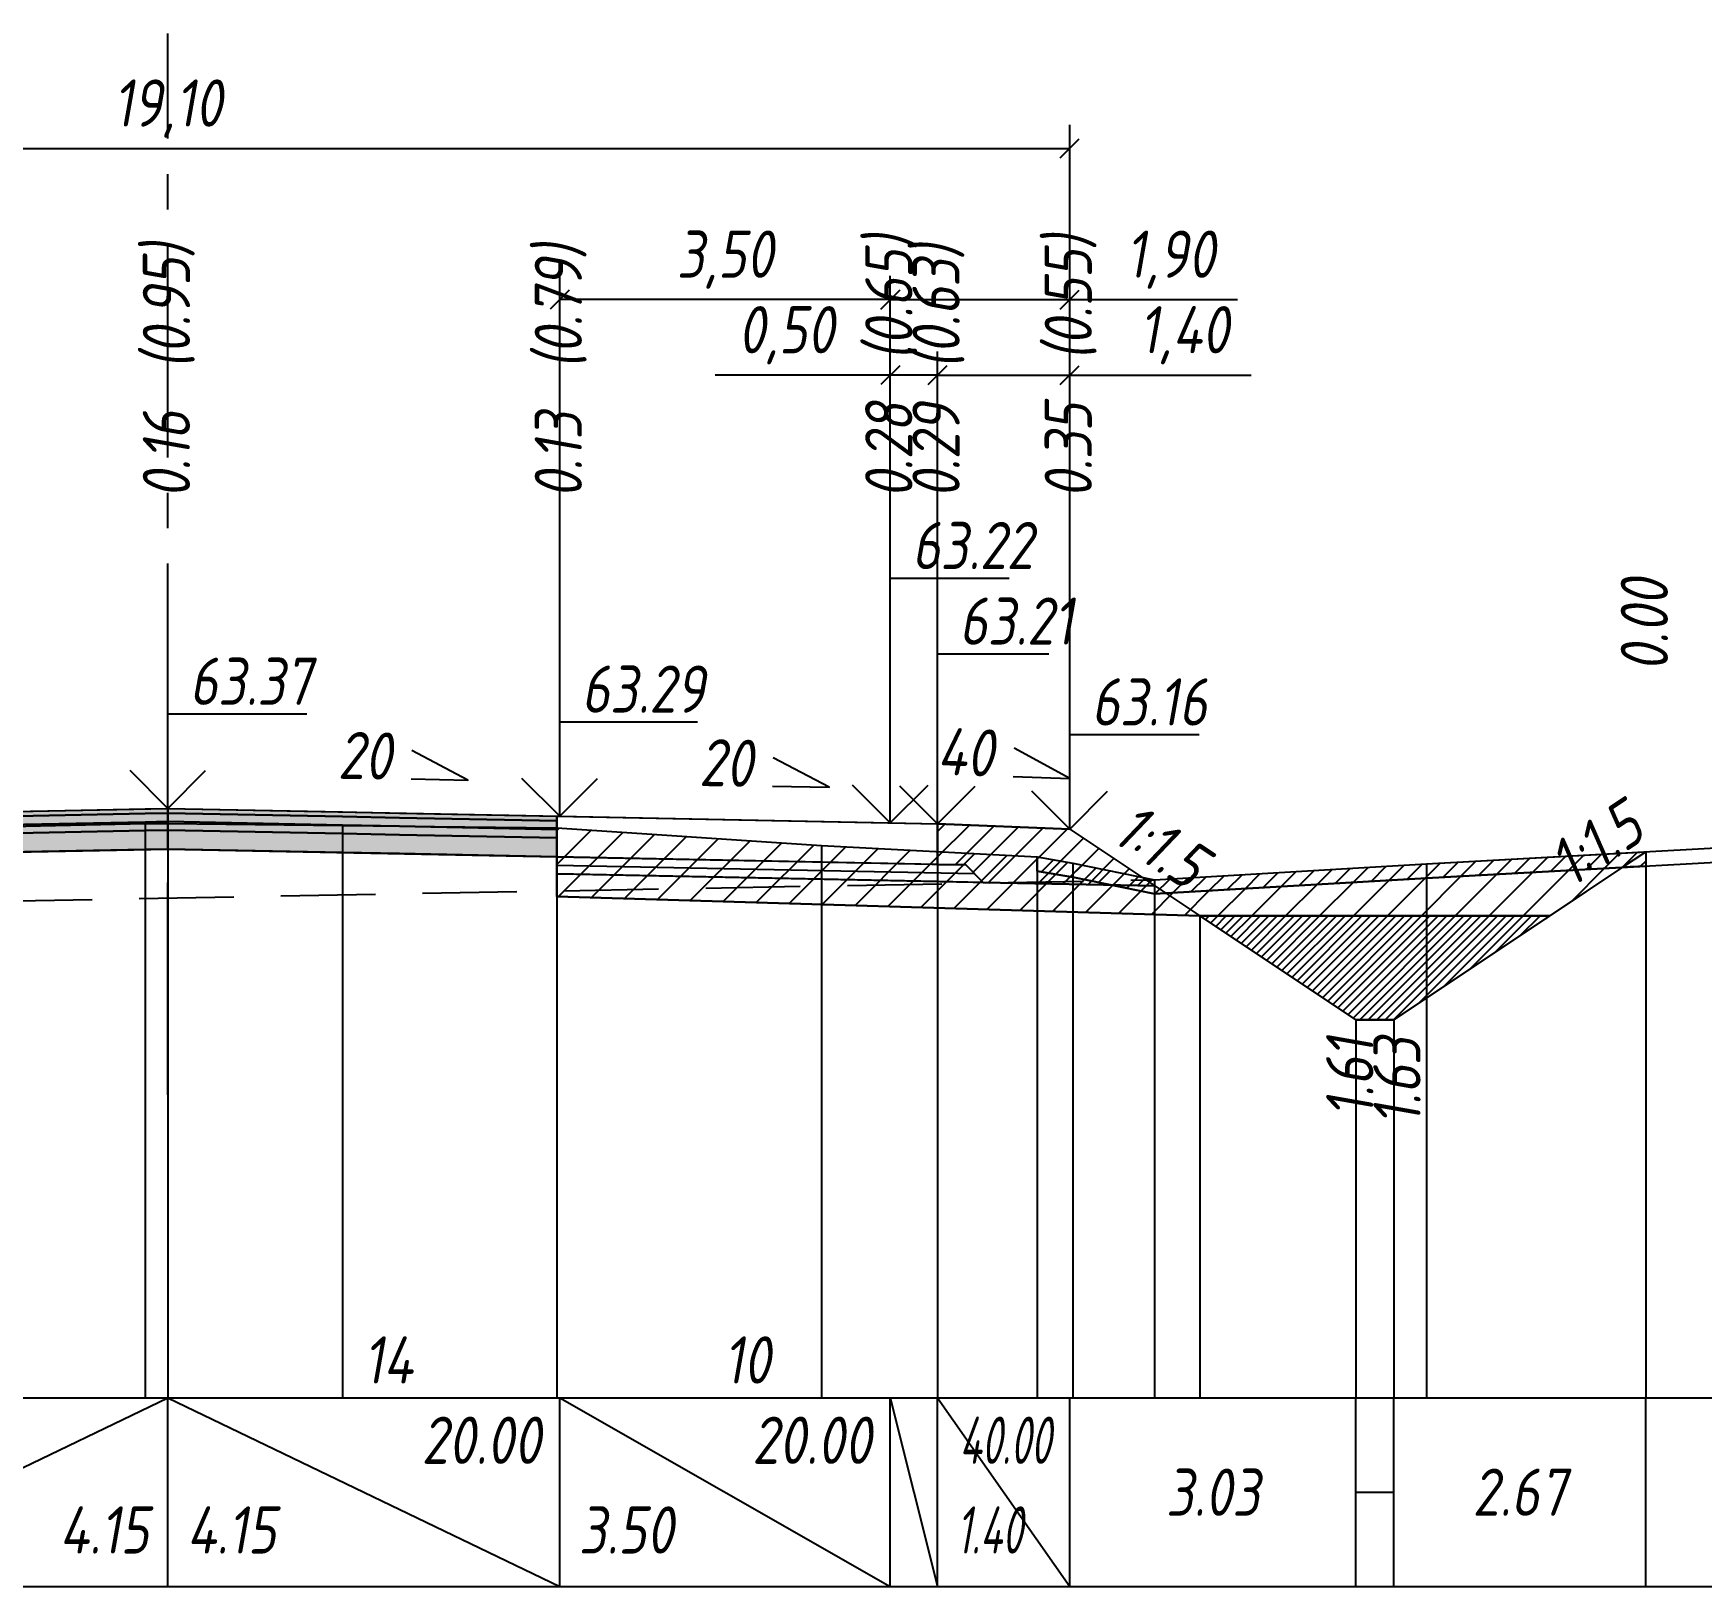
# Model space of a CAD drawing. Extents: x -717 to 1451, y -133302 to 233.
# Drawn here: x 152.6 to 241, y -46020 to -45937.8 of the extents above; entities that cross this region are included whole.
import ezdxf
from ezdxf.enums import TextEntityAlignment as Align

# ---------------------------------------------------------------- set-up
doc = ezdxf.new("R2010")
doc.units = 0
doc.linetypes.add('осевая2', pattern=[1.125, 0.75, -0.125, 0.125, -0.125])
doc.linetypes.add('штриховая', pattern=[0.75, 0.5, -0.25])
for name, color, linetype in [('Интерполированный поперечник', 2, 'Continuous'), ('Код_514', 1, 'Continuous'), ('Контур_0', 7, 'Continuous'), ('Контур_2521', 7, 'Continuous'), ('Контур_2564', 7, 'Continuous'), ('Контур_2660', 7, 'Continuous'), ('Контур_2665', 7, 'Continuous'), ('Контур_400', 7, 'Continuous'), ('Контур_508', 7, 'Continuous'), ('Контур_512', 7, 'Continuous'), ('Контур_513', 7, 'Continuous'), ('Контур_818', 7, 'Continuous'), ('Красный поперечник', 1, 'Continuous'), ('Объём_2501', 7, 'Continuous'), ('Объём_2564', 7, 'Continuous'), ('Объём_2650', 7, 'Continuous'), ('Объём_2660', 7, 'Continuous'), ('Объём_2661', 7, 'Continuous'), ('Объём_2662', 7, 'Continuous'), ('Объём_2663', 7, 'Continuous'), ('Объём_2664', 7, 'Continuous'), ('Объём_2665', 7, 'Continuous'), ('Объём_2666', 7, 'Continuous'), ('Объём_2667', 7, 'Continuous'), ('Объём_2668', 7, 'Continuous'), ('Объём_2669', 7, 'Continuous'), ('Объём_2675', 7, 'Continuous'), ('Объём_2753', 7, 'Continuous'), ('Ось', 1, 'осевая2'), ('Откосы', 7, 'Continuous'), ('Отметки покрытия', 7, 'Continuous'), ('Рабочие отметки', 7, 'Continuous'), ('Рабочие отметки доп.', 7, 'Continuous'), ('Слои выравнивания', 7, 'Continuous'), ('Таблица', 7, 'Continuous'), ('Уклоны проезжей части', 7, 'Continuous'), ('Черный поперечник', 3, 'Continuous')]:
    doc.layers.add(name, color=color, linetype=linetype)
for name, color, linetype, true_color in [('Контур_2540', 2, 'Continuous', 0xffff00), ('Контур_2560', 2, 'Continuous', 0xffff00), ('Контур_2561', 7, 'Continuous', 0xff8040), ('Контур_2562', 3, 'Continuous', 0x00ff00), ('Контур_2563', 7, 'Continuous', 0xff8000), ('Контур_2570', 7, 'Continuous', 0x80ff00), ('Контур_2725', 7, 'Continuous', 0x323232), ('Контур_2736', 4, 'Continuous', 0x00ffff), ('Контур_2737', 4, 'Continuous', 0x00ffff), ('Контур_2738', 4, 'Continuous', 0x00ffff), ('Контур_2739', 4, 'Continuous', 0x00ffff), ('Контур_2741', 4, 'Continuous', 0x00ffff), ('Контур_2742', 4, 'Continuous', 0x00ffff), ('Контур_2743', 4, 'Continuous', 0x00ffff), ('Контур_2744', 7, 'Continuous', 0xa4ffff), ('Контур_2745', 7, 'Continuous', 0xa4ffff), ('Контур_2747', 4, 'Continuous', 0x00ffff), ('Контур_2748', 4, 'Continuous', 0x00ffff), ('Контур_2749', 4, 'Continuous', 0x00ffff), ('Контур_2750', 4, 'Continuous', 0x00ffff), ('Контур_2751', 4, 'Continuous', 0x00ffff), ('Контур_2752', 4, 'Continuous', 0x00ffff), ('Контур_2760', 7, 'Continuous', 0x323232), ('Контур_2761', 7, 'Continuous', 0x323232), ('Контур_2762', 7, 'Continuous', 0x323232), ('Контур_2763', 7, 'Continuous', 0x323232), ('Контур_402', 7, 'Continuous', 0xff6464), ('Контур_703', 4, 'Continuous', 0x00ffff), ('Контур_705', 4, 'Continuous', 0x00ffff), ('Контур_707', 4, 'Continuous', 0x00ffff), ('Контур_720', 131, 'Continuous', 0xaaffff), ('Объём_2500', 7, 'Continuous', 0xc0c0c0), ('Объём_2520', 7, 'Continuous', 0x80ffff), ('Объём_2540', 2, 'Continuous', 0xffff00), ('Объём_2560', 2, 'Continuous', 0xffff00), ('Объём_2561', 7, 'Continuous', 0xff8040), ('Объём_2562', 3, 'Continuous', 0x00ff00), ('Объём_2563', 7, 'Continuous', 0xff8000), ('Объём_2570', 7, 'Continuous', 0x80ff00), ('Объём_2600', 7, 'Continuous', 0x808000), ('Объём_2620', 2, 'Continuous', 0xffff00), ('Объём_2746', 2, 'Continuous', 0xffff00)]:
    doc.layers.add(name, color=color, linetype=linetype, true_color=true_color)
doc.styles.get("Standard").update_dxf_attribs({"font": 'txt', "height": 2.5})
doc.styles.add('М', font='romand.shx', dxfattribs={"width": 0.8, "oblique": 10, "height": 2.5})
doc.dimstyles.new('ISO-25', dxfattribs={"dimtxt": 2.5, "dimasz": 2.5, "dimexe": 1.25, "dimexo": 0.625, "dimtad": 1, "dimtxsty": 'Standard', "dimcen": 2.5, "dimadec": 0, "dimazin": 0, "dimtfac": 1, "dimtmove": 0, "dimatfit": 3, "dimfxl": 1, "dimarcsym": 0})

# ---------------------------------------------------------------- blocks, each defined once
blk = doc.blocks.new('_Oblique')
at = {"color": 0, "linetype": 'ByBlock', "lineweight": -2}
blk.add_line((-0.5, -0.5), (0.5, 0.5), dxfattribs=at)
blk = doc.blocks.new('*D1082')
at = {"color": 0, "lineweight": -2, "transparency": 16777216}
for p, q in [((200.494, -45979.055), (200.494, -45954.615)), ((207.494, -45979.335), (207.494, -45954.615)), ((200.494, -45955.865), (207.494, -45955.865)), ((207.494, -45955.865), (217.092, -45955.865))]:
    blk.add_line(p, q, dxfattribs=at)
at = {"layer": 'Defpoints', "color": 0, "transparency": 16777216}
for p in [(207.494, -45955.865), (200.494, -45979.68), (207.494, -45979.96)]:
    blk.add_point(p, dxfattribs=at)
at = {"color": 0, "lineweight": -2, "transparency": 16777216, "rotation": 180}
blk.add_blockref('_Oblique', (200.494, -45955.865), dxfattribs=at)
at = {"color": 0, "lineweight": -2, "transparency": 16777216}
blk.add_blockref('_Oblique', (207.494, -45955.865), dxfattribs=at)
at = {"color": 0, "transparency": 16777216, "insert": (213.551, -45953.752), "char_height": 2.5, "width": 8.75, "attachment_point": 5, "style": 'М'}
blk.add_mtext('1,40', dxfattribs=at)
blk = doc.blocks.new('*D1084')
at = {"color": 0, "lineweight": -2, "transparency": 16777216}
for p, q in [((197.994, -45979.005), (197.994, -45954.615)), ((200.494, -45979.055), (200.494, -45954.615)), ((197.994, -45955.865), (188.725, -45955.865)), ((200.494, -45955.865), (197.994, -45955.865))]:
    blk.add_line(p, q, dxfattribs=at)
at = {"layer": 'Defpoints', "color": 0, "transparency": 16777216}
for p in [(200.494, -45955.865), (197.994, -45979.63), (200.494, -45979.68)]:
    blk.add_point(p, dxfattribs=at)
at = {"color": 0, "lineweight": -2, "transparency": 16777216, "rotation": 180}
blk.add_blockref('_Oblique', (197.994, -45955.865), dxfattribs=at)
at = {"color": 0, "lineweight": -2, "transparency": 16777216}
blk.add_blockref('_Oblique', (200.494, -45955.865), dxfattribs=at)
at = {"color": 0, "transparency": 16777216, "insert": (192.487, -45953.752), "char_height": 2.5, "width": 9.16667, "attachment_point": 5, "style": 'М'}
blk.add_mtext('0,50', dxfattribs=at)
blk = doc.blocks.new('*D1086')
at = {"color": 0, "lineweight": -2, "transparency": 16777216}
for p, q in [((180.494, -45978.655), (180.494, -45950.615)), ((197.994, -45979.005), (197.994, -45950.615)), ((197.994, -45951.865), (180.494, -45951.865))]:
    blk.add_line(p, q, dxfattribs=at)
at = {"layer": 'Defpoints', "color": 0, "transparency": 16777216}
for p in [(180.494, -45951.865), (180.494, -45979.28), (197.994, -45979.63)]:
    blk.add_point(p, dxfattribs=at)
at = {"color": 0, "lineweight": -2, "transparency": 16777216, "rotation": 180}
blk.add_blockref('_Oblique', (180.494, -45951.865), dxfattribs=at)
at = {"color": 0, "lineweight": -2, "transparency": 16777216}
blk.add_blockref('_Oblique', (197.994, -45951.865), dxfattribs=at)
at = {"color": 0, "transparency": 16777216, "insert": (189.244, -45949.752), "char_height": 2.5, "width": 9.58333, "attachment_point": 5, "style": 'М'}
blk.add_mtext('3,50', dxfattribs=at)
blk = doc.blocks.new('*D1087')
at = {"color": 0, "lineweight": -2, "transparency": 16777216}
for p, q in [((197.994, -45979.005), (197.994, -45950.615)), ((207.494, -45979.335), (207.494, -45950.615)), ((197.994, -45951.865), (207.494, -45951.865)), ((207.494, -45951.865), (216.373, -45951.865))]:
    blk.add_line(p, q, dxfattribs=at)
at = {"layer": 'Defpoints', "color": 0, "transparency": 16777216}
for p in [(197.994, -45951.865), (197.994, -45979.63), (207.494, -45979.96)]:
    blk.add_point(p, dxfattribs=at)
at = {"color": 0, "lineweight": -2, "transparency": 16777216, "rotation": 180}
blk.add_blockref('_Oblique', (197.994, -45951.865), dxfattribs=at)
at = {"color": 0, "lineweight": -2, "transparency": 16777216}
blk.add_blockref('_Oblique', (207.494, -45951.865), dxfattribs=at)
at = {"color": 0, "transparency": 16777216, "insert": (212.833, -45949.752), "char_height": 2.5, "width": 8.75, "attachment_point": 5, "style": 'М'}
blk.add_mtext('1,90', dxfattribs=at)
blk = doc.blocks.new('*D1089')
at = {"color": 0, "lineweight": -2, "transparency": 16777216}
for p, q in [((111.994, -45979.335), (111.994, -45942.615)), ((207.494, -45979.335), (207.494, -45942.615)), ((111.994, -45943.865), (207.494, -45943.865))]:
    blk.add_line(p, q, dxfattribs=at)
at = {"layer": 'Defpoints', "color": 0, "transparency": 16777216}
for p in [(207.494, -45943.865), (111.994, -45979.96), (207.494, -45979.96)]:
    blk.add_point(p, dxfattribs=at)
at = {"color": 0, "lineweight": -2, "transparency": 16777216, "rotation": 180}
blk.add_blockref('_Oblique', (111.994, -45943.865), dxfattribs=at)
at = {"color": 0, "lineweight": -2, "transparency": 16777216}
blk.add_blockref('_Oblique', (207.494, -45943.865), dxfattribs=at)
at = {"color": 0, "transparency": 16777216, "insert": (159.744, -45941.752), "char_height": 2.5, "width": 10.41667, "attachment_point": 5, "style": 'М'}
blk.add_mtext('19,10', dxfattribs=at)

msp = doc.modelspace()

# ---------------------------------------------------------------- hatches: boundary and pattern name
at = {"layer": 'Объём_2563'}
h = msp.add_hatch(dxfattribs=at)
h.set_pattern_fill('ANSI31', color=256, scale=0.3)
h.paths.add_polyline_path([(202.913, -45982.716), (201.994, -45981.798), (200.494, -45981.768), (200.494, -45979.618), (207.494, -45979.898), (211.994, -45982.898)])
at = {"layer": 'Объём_2570'}
h = msp.add_hatch(dxfattribs=at)
h.set_pattern_fill('ANSI31', color=256, scale=0.2)
h.paths.add_polyline_path([(237.995, -45981.852), (226.391, -45982.493), (211.981, -45983.33), (207.655, -45982.449), (205.773, -45982.117), (205.773, -45981.367), (207.655, -45981.699), (211.981, -45982.58), (226.391, -45981.743), (237.995, -45981.102)])
at = {"layer": 'Объём_2600'}
h = msp.add_hatch(dxfattribs=at)
h.set_pattern_fill('ANSI31', color=6, scale=0.4)
h.paths.add_polyline_path([(214.386, -45984.492), (180.336, -45983.47), (180.336, -45979.839), (194.356, -45980.77), (205.773, -45981.367), (205.773, -45982.117), (207.655, -45982.449), (211.981, -45983.33), (226.391, -45982.493), (236.768, -45981.92), (232.91, -45984.492)])
h = msp.add_hatch(dxfattribs=at)
h.set_pattern_fill('HONEY', color=5, scale=0.3)
h.paths.add_polyline_path([(236.768, -45981.92), (237.995, -45981.102), (237.995, -45981.852)])
at = {"layer": 'Объём_2620'}
h = msp.add_hatch(dxfattribs=at)
h.set_pattern_fill('ANSI31', color=2, scale=0.1)
h.paths.add_polyline_path([(214.386, -45984.492), (232.91, -45984.492), (224.648, -45990), (222.648, -45990)])
at = {"layer": 'Слои выравнивания'}
for color, points in [(2, [(135.314, -45979.291), (138.994, -45979.218), (146.661, -45979.064), (158.539, -45978.827), (159.744, -45978.803), (159.744, -45979.053), (158.539, -45979.077), (146.661, -45979.314), (138.994, -45979.468), (135.314, -45979.541)]), (2, [(159.744, -45978.803), (168.992, -45978.987), (172.001, -45979.048), (180.336, -45979.214), (180.336, -45979.464), (172.001, -45979.298), (168.992, -45979.237), (159.744, -45979.053)]), (3, [(135.314, -45979.541), (138.994, -45979.468), (146.661, -45979.314), (158.539, -45979.077), (159.744, -45979.053), (159.744, -45979.503), (158.539, -45979.527), (146.661, -45979.764), (138.994, -45979.918), (135.314, -45979.991)]), (4, [(135.314, -45979.991), (138.994, -45979.918), (146.661, -45979.764), (158.539, -45979.527), (159.744, -45979.503), (159.744, -45979.953), (158.539, -45979.977), (146.661, -45980.214), (138.994, -45980.368), (135.314, -45980.441)]), (3, [(159.744, -45979.053), (168.992, -45979.237), (172.001, -45979.298), (180.336, -45979.464), (180.336, -45979.914), (172.001, -45979.748), (168.992, -45979.687), (159.744, -45979.503)]), (4, [(159.744, -45979.503), (168.992, -45979.687), (172.001, -45979.748), (180.336, -45979.914), (180.336, -45980.364), (172.001, -45980.198), (168.992, -45980.137), (159.744, -45979.953)]), (5, [(135.314, -45980.441), (138.994, -45980.368), (146.661, -45980.214), (158.539, -45979.977), (159.744, -45979.953), (159.744, -45980.953), (158.539, -45980.977), (146.661, -45981.214), (138.994, -45981.368), (135.314, -45981.441)]), (5, [(159.744, -45979.953), (168.992, -45980.137), (172.001, -45980.198), (180.336, -45980.364), (180.336, -45981.364), (172.001, -45981.198), (168.992, -45981.137), (159.744, -45980.953)])]:
    msp.add_hatch(color=color, dxfattribs=at).paths.add_polyline_path(points)

# ---------------------------------------------------------------- linework, layer by layer
at = {"layer": 'Интерполированный поперечник', "linetype": 'штриховая', "ltscale": 10, "flags": 128}
msp.add_lwpolyline([(90.743, -45984.824), (211.981, -45982.58)], dxfattribs=at)
at = {"layer": 'Код_514'}
for p, q in [((138.994, -46020), (159.744, -46010)), ((159.744, -46020), (159.744, -46010)), ((159.744, -46010), (180.494, -46020)), ((180.494, -46020), (180.494, -46010)), ((180.494, -46010), (197.994, -46020)), ((197.994, -46020), (197.994, -46010)), ((197.994, -46010), (200.494, -46020)), ((200.494, -46020), (200.494, -46010)), ((200.494, -46010), (207.494, -46020)), ((207.494, -46020), (207.494, -46010)), ((222.648, -46020), (222.648, -46010)), ((224.648, -46020), (224.648, -46010)), ((237.995, -46020), (237.995, -46010)), ((222.648, -46015), (224.648, -46015))]:
    msp.add_line(p, q, dxfattribs=at)
at = {"layer": 'Контур_0', "flags": 128}
for points in [[(180.336, -45979.214), (200.494, -45979.618), (200.494, -45981.768), (180.336, -45981.364), (180.336, -45979.214), (180.336, -45979.214)], [(207.494, -45979.898), (211.53, -45982.588), (211.53, -45982.588), (211.53, -45982.588), (211.53, -45982.588), (211.53, -45982.588), (211.53, -45982.588), (211.53, -45982.588), (211.53, -45982.588), (211.53, -45982.588), (211.53, -45982.588), (211.53, -45982.588), (211.53, -45982.588), (211.53, -45982.588), (211.53, -45982.588), (222.648, -45990)], [(207.494, -45979.898), (211.53, -45982.588), (211.53, -45982.588), (211.53, -45982.588), (211.53, -45982.588), (211.53, -45982.588), (211.53, -45982.588), (211.53, -45982.588), (211.53, -45982.588), (211.53, -45982.588), (211.53, -45982.588), (211.53, -45982.588), (211.53, -45982.588), (211.53, -45982.588), (211.53, -45982.588), (222.648, -45990), (224.648, -45990), (237.995, -45981.102), (237.995, -45981.102), (237.995, -45981.102), (237.995, -45981.102), (237.995, -45981.102), (237.995, -45981.102), (237.995, -45981.102), (237.995, -45981.102), (237.995, -45981.102), (237.995, -45981.102), (237.995, -45981.102), (237.995, -45981.102), (237.995, -45981.102)], [(200.494, -45982.668), (180.336, -45982.264), (180.336, -45981.364), (201.994, -45981.798), (202.913, -45982.716), (200.494, -45982.668), (200.494, -45982.668)], [(200.494, -45981.768), (201.994, -45981.798), (202.913, -45982.716), (211.994, -45982.898)]]:
    msp.add_lwpolyline(points, dxfattribs=at)
at = {"layer": 'Контур_2521', "color": 250, "flags": 128}
msp.add_lwpolyline([(180.336, -45981.814), (202.454, -45982.257)], dxfattribs=at)
at = {"layer": 'Контур_2540', "flags": 128}
msp.add_lwpolyline([(180.494, -45982.268), (211.994, -45982.898), (214.386, -45984.492), (180.336, -45983.47), (180.336, -45982.264), (180.494, -45982.268), (180.494, -45982.268)], dxfattribs=at)
at = {"layer": 'Контур_2560', "flags": 128}
msp.add_lwpolyline([(200.494, -45979.618), (207.494, -45979.898), (207.494, -45979.898), (207.494, -45979.898)], dxfattribs=at)
at = {"layer": 'Контур_2561', "flags": 128}
msp.add_lwpolyline([(200.494, -45979.618), (200.494, -45979.618), (207.494, -45979.898), (207.494, -45979.898), (200.494, -45979.618)], dxfattribs=at)
at = {"layer": 'Контур_2562', "flags": 128}
msp.add_lwpolyline([(207.494, -45979.898), (207.494, -45979.898), (207.494, -45979.898), (207.494, -45979.898), (207.494, -45979.898)], dxfattribs=at)
at = {"layer": 'Контур_2563', "flags": 128}
msp.add_lwpolyline([(202.913, -45982.716), (201.994, -45981.798), (200.494, -45981.768), (200.494, -45979.618), (207.494, -45979.898), (211.994, -45982.898), (202.913, -45982.716), (202.913, -45982.716)], dxfattribs=at)
at = {"layer": 'Контур_2564', "flags": 128}
msp.add_lwpolyline([(200.494, -45979.618), (207.494, -45979.898)], dxfattribs=at)
at = {"layer": 'Контур_2570', "flags": 128}
msp.add_lwpolyline([(80, -45985.794), (89.952, -45985.576), (90.743, -45985.574), (90.743, -45985.574), (97.305, -45984.495), (111.692, -45982.267), (111.692, -45981.517), (125.168, -45980.698), (135.314, -45980.126), (146.661, -45979.869), (158.539, -45979.594), (159.744, -45979.608), (168.992, -45979.715), (180.336, -45979.839), (194.356, -45980.77), (205.773, -45981.367), (205.773, -45982.117), (207.655, -45982.449), (211.981, -45983.33), (211.981, -45983.33), (226.391, -45982.493), (243.969, -45981.523), (262.995, -45981.115)], dxfattribs=at)
at = {"layer": 'Контур_2660', "flags": 128}
msp.add_lwpolyline([(180.336, -45983.47), (214.386, -45984.492)], dxfattribs=at)
at = {"layer": 'Контур_2665', "flags": 128}
msp.add_lwpolyline([(207.494, -45979.898), (207.494, -45979.898)], dxfattribs=at)
at = {"layer": 'Контур_2725', "flags": 128}
msp.add_lwpolyline([(135.314, -45981.441), (138.994, -45981.368), (146.661, -45981.214), (158.539, -45980.977), (159.744, -45980.953), (168.992, -45981.137), (172.001, -45981.198), (180.336, -45981.364)], dxfattribs=at)
at = {"layer": 'Контур_2736', "flags": 128}
for points in [[(207.494, -45979.898), (211.53, -45982.588)], [(211.53, -45982.588), (222.648, -45990)]]:
    msp.add_lwpolyline(points, dxfattribs=at)
at = {"layer": 'Контур_2737', "flags": 128}
msp.add_lwpolyline([(211.53, -45982.588), (211.53, -45982.588)], dxfattribs=at)
at = {"layer": 'Контур_2738', "flags": 128}
msp.add_lwpolyline([(211.53, -45982.588), (211.53, -45982.588)], dxfattribs=at)
at = {"layer": 'Контур_2739', "flags": 128}
msp.add_lwpolyline([(211.53, -45982.588), (211.53, -45982.588)], dxfattribs=at)
at = {"layer": 'Контур_2741', "flags": 128}
msp.add_lwpolyline([(237.995, -45981.102), (237.995, -45981.102)], dxfattribs=at)
at = {"layer": 'Контур_2742', "flags": 128}
msp.add_lwpolyline([(237.995, -45981.102), (237.995, -45981.102)], dxfattribs=at)
at = {"layer": 'Контур_2743', "flags": 128}
msp.add_lwpolyline([(237.995, -45981.102), (237.995, -45981.102)], dxfattribs=at)
at = {"layer": 'Контур_2744', "flags": 128}
msp.add_lwpolyline([(237.995, -45981.102), (237.995, -45981.102)], dxfattribs=at)
msp.add_lwpolyline([(237.995, -45981.102), (237.995, -45981.102)], dxfattribs=at)
msp.add_lwpolyline([(237.995, -45981.102), (237.995, -45981.102)], dxfattribs=at)
msp.add_lwpolyline([(237.995, -45981.102), (237.995, -45981.102)], dxfattribs=at)
msp.add_lwpolyline([(237.995, -45981.102), (237.995, -45981.102)], dxfattribs=at)
msp.add_lwpolyline([(237.995, -45981.102), (237.995, -45981.102)], dxfattribs=at)
at = {"layer": 'Контур_2745', "flags": 128}
msp.add_lwpolyline([(211.53, -45982.588), (211.53, -45982.588)], dxfattribs=at)
msp.add_lwpolyline([(211.53, -45982.588), (211.53, -45982.588)], dxfattribs=at)
msp.add_lwpolyline([(211.53, -45982.588), (211.53, -45982.588)], dxfattribs=at)
msp.add_lwpolyline([(211.53, -45982.588), (211.53, -45982.588)], dxfattribs=at)
msp.add_lwpolyline([(211.53, -45982.588), (211.53, -45982.588)], dxfattribs=at)
msp.add_lwpolyline([(211.53, -45982.588), (211.53, -45982.588)], dxfattribs=at)
at = {"layer": 'Контур_2747', "flags": 128}
msp.add_lwpolyline([(211.53, -45982.588), (211.53, -45982.588)], dxfattribs=at)
at = {"layer": 'Контур_2748', "flags": 128}
msp.add_lwpolyline([(211.53, -45982.588), (211.53, -45982.588)], dxfattribs=at)
at = {"layer": 'Контур_2749', "flags": 128}
msp.add_lwpolyline([(211.53, -45982.588), (211.53, -45982.588)], dxfattribs=at)
at = {"layer": 'Контур_2750', "flags": 128}
msp.add_lwpolyline([(237.995, -45981.102), (237.995, -45981.102)], dxfattribs=at)
at = {"layer": 'Контур_2751', "flags": 128}
msp.add_lwpolyline([(237.995, -45981.102), (237.995, -45981.102)], dxfattribs=at)
at = {"layer": 'Контур_2752', "flags": 128}
msp.add_lwpolyline([(237.995, -45981.102), (237.995, -45981.102)], dxfattribs=at)
at = {"layer": 'Контур_2760', "flags": 128}
msp.add_lwpolyline([(135.314, -45979.291), (138.994, -45979.218), (146.661, -45979.064), (158.539, -45978.827), (159.744, -45978.803), (168.992, -45978.987), (172.001, -45979.048), (180.336, -45979.214)], dxfattribs=at)
at = {"layer": 'Контур_2761', "flags": 128}
msp.add_lwpolyline([(135.314, -45979.541), (138.994, -45979.468), (146.661, -45979.314), (158.539, -45979.077), (159.744, -45979.053), (168.992, -45979.237), (172.001, -45979.298), (180.336, -45979.464)], dxfattribs=at)
at = {"layer": 'Контур_2762', "flags": 128}
msp.add_lwpolyline([(135.314, -45979.991), (138.994, -45979.918), (146.661, -45979.764), (158.539, -45979.527), (159.744, -45979.503), (168.992, -45979.687), (172.001, -45979.748), (180.336, -45979.914)], dxfattribs=at)
at = {"layer": 'Контур_2763', "flags": 128}
msp.add_lwpolyline([(135.314, -45980.441), (138.994, -45980.368), (146.661, -45980.214), (158.539, -45979.977), (159.744, -45979.953), (168.992, -45980.137), (172.001, -45980.198), (180.336, -45980.364)], dxfattribs=at)
at = {"layer": 'Контур_400', "flags": 128}
for points in [[(118.994, -45979.618), (121.494, -45979.568), (121.494, -45979.568), (121.494, -45979.568), (121.494, -45979.568), (121.494, -45979.568), (121.494, -45979.568), (138.994, -45979.218), (159.744, -45978.803)], [(159.744, -45978.803), (180.494, -45979.218), (197.994, -45979.568), (197.994, -45979.568), (197.994, -45979.568), (197.994, -45979.568), (197.994, -45979.568), (197.994, -45979.568), (200.494, -45979.618)]]:
    msp.add_lwpolyline(points, dxfattribs=at)
at = {"layer": 'Контур_402', "flags": 128}
msp.add_lwpolyline([(105.103, -45984.492), (135.314, -45983.585), (135.314, -45981.441), (159.744, -45980.953), (180.336, -45981.364), (180.336, -45983.47), (214.386, -45984.492)], dxfattribs=at)
at = {"layer": 'Контур_508', "flags": 128}
msp.add_lwpolyline([(105, -45984.56), (105.103, -45984.492), (135.314, -45983.585), (135.314, -45981.441), (159.744, -45980.953), (180.336, -45981.364), (180.336, -45983.47), (214.386, -45984.492), (222.648, -45990), (224.648, -45990), (237.995, -45981.102)], dxfattribs=at)
at = {"layer": 'Контур_512', "flags": 128}
msp.add_lwpolyline([(180.336, -45983.47), (214.386, -45984.492), (222.648, -45990), (224.648, -45990), (237.995, -45981.102)], dxfattribs=at)
at = {"layer": 'Контур_513', "flags": 128}
msp.add_lwpolyline([(105, -45984.56), (105.103, -45984.492), (135.314, -45983.585), (135.314, -45981.441), (159.744, -45980.953), (180.336, -45981.364), (180.336, -45983.47), (214.386, -45984.492), (222.648, -45990), (224.648, -45990), (237.995, -45981.102)], dxfattribs=at)
at = {"layer": 'Контур_703', "flags": 128}
msp.add_lwpolyline([(207.494, -45979.898), (211.53, -45982.588)], dxfattribs=at)
at = {"layer": 'Контур_705', "flags": 128}
msp.add_lwpolyline([(211.53, -45982.588), (211.53, -45982.588)], dxfattribs=at)
at = {"layer": 'Контур_707', "flags": 128}
msp.add_lwpolyline([(224.648, -45990), (237.995, -45981.102)], dxfattribs=at)
at = {"layer": 'Контур_720', "flags": 128}
msp.add_lwpolyline([(222.648, -45990), (224.648, -45990)], dxfattribs=at)
at = {"layer": 'Контур_818', "flags": 128}
msp.add_lwpolyline([(105, -45983.303), (111.692, -45982.267), (111.692, -45981.517), (125.168, -45980.698), (135.314, -45980.126), (146.661, -45979.869), (158.539, -45979.594), (159.744, -45979.608), (168.992, -45979.715), (180.336, -45979.839), (194.356, -45980.77), (205.773, -45981.367), (205.773, -45982.117), (207.655, -45982.449), (211.981, -45983.33), (211.981, -45983.33), (226.391, -45982.493), (237.995, -45981.852)], dxfattribs=at)
at = {"layer": 'Красный поперечник'}
for p, q in [((138.994, -45979.218), (159.744, -45978.803)), ((159.744, -45978.803), (180.494, -45979.218)), ((180.494, -45979.218), (197.994, -45979.568)), ((197.994, -45979.568), (200.494, -45979.618)), ((200.494, -45979.618), (207.494, -45979.898)), ((207.494, -45979.898), (222.648, -45990)), ((224.648, -45990), (237.995, -45981.102)), ((237.995, -45981.102), (237.995, -46010)), ((180.336, -45983.47), (180.336, -46010)), ((214.386, -45984.492), (214.386, -46010)), ((222.648, -45990), (222.648, -46010)), ((222.648, -45990), (224.648, -45990)), ((224.648, -45990), (224.648, -46010))]:
    msp.add_line(p, q, dxfattribs=at)
at = {"layer": 'Объём_2500', "flags": 128}
msp.add_lwpolyline([(180.336, -45979.214), (200.494, -45979.618), (200.494, -45981.768), (180.336, -45981.364), (180.336, -45979.214), (180.336, -45979.214)], dxfattribs=at)
at = {"layer": 'Объём_2501', "flags": 128}
for points in [[(118.994, -45979.618), (121.494, -45979.568), (121.494, -45979.568), (121.494, -45979.568), (121.494, -45979.568), (121.494, -45979.568), (121.494, -45979.568), (138.994, -45979.218), (159.744, -45978.803)], [(159.744, -45978.803), (180.494, -45979.218), (197.994, -45979.568), (197.994, -45979.568), (197.994, -45979.568), (197.994, -45979.568), (197.994, -45979.568), (197.994, -45979.568), (200.494, -45979.618)]]:
    msp.add_lwpolyline(points, dxfattribs=at)
at = {"layer": 'Объём_2520', "color": 250, "flags": 128}
msp.add_lwpolyline([(200.494, -45982.668), (180.336, -45982.264), (180.336, -45981.364), (201.994, -45981.798), (202.913, -45982.716), (200.494, -45982.668), (200.494, -45982.668)], dxfattribs=at)
at = {"layer": 'Объём_2540', "flags": 128}
msp.add_lwpolyline([(180.494, -45982.268), (211.994, -45982.898), (214.386, -45984.492), (180.336, -45983.47), (180.336, -45982.264), (180.494, -45982.268), (180.494, -45982.268)], dxfattribs=at)
at = {"layer": 'Объём_2560', "flags": 128}
msp.add_lwpolyline([(200.494, -45979.618), (207.494, -45979.898), (207.494, -45979.898), (207.494, -45979.898)], dxfattribs=at)
at = {"layer": 'Объём_2561', "flags": 128}
msp.add_lwpolyline([(200.494, -45979.618), (200.494, -45979.618), (207.494, -45979.898), (207.494, -45979.898), (200.494, -45979.618)], dxfattribs=at)
at = {"layer": 'Объём_2562', "flags": 128}
msp.add_lwpolyline([(207.494, -45979.898), (207.494, -45979.898), (207.494, -45979.898), (207.494, -45979.898), (207.494, -45979.898)], dxfattribs=at)
at = {"layer": 'Объём_2563', "color": 250, "flags": 128}
msp.add_lwpolyline([(202.913, -45982.716), (201.994, -45981.798), (200.494, -45981.768), (200.494, -45979.618), (207.494, -45979.898), (211.994, -45982.898), (202.913, -45982.716), (202.913, -45982.716)], dxfattribs=at)
at = {"layer": 'Объём_2564', "flags": 128}
msp.add_lwpolyline([(200.494, -45979.618), (207.494, -45979.898)], dxfattribs=at)
at = {"layer": 'Объём_2570', "flags": 128}
msp.add_lwpolyline([(237.995, -45981.852), (226.391, -45982.493), (211.981, -45983.33), (207.655, -45982.449), (205.773, -45982.117), (205.773, -45981.367), (207.655, -45981.699), (211.981, -45982.58), (226.391, -45981.743), (237.995, -45981.102), (237.995, -45981.852), (237.995, -45981.852)], dxfattribs=at)
at = {"layer": 'Объём_2600', "color": 5, "flags": 128}
msp.add_lwpolyline([(236.768, -45981.92), (237.995, -45981.102), (237.995, -45981.852), (236.768, -45981.92), (236.768, -45981.92)], dxfattribs=at)
at = {"layer": 'Объём_2620', "flags": 128}
msp.add_lwpolyline([(214.386, -45984.492), (232.91, -45984.492), (224.648, -45990), (222.648, -45990), (214.386, -45984.492), (214.386, -45984.492)], dxfattribs=at)
at = {"layer": 'Объём_2650', "color": 6, "flags": 128}
msp.add_lwpolyline([(214.386, -45984.492), (180.336, -45983.47), (180.336, -45979.839), (194.356, -45980.77), (205.773, -45981.367), (205.773, -45982.117), (207.655, -45982.449), (211.981, -45983.33), (226.391, -45982.493), (236.768, -45981.92), (232.91, -45984.492), (214.386, -45984.492), (214.386, -45984.492)], dxfattribs=at)
at = {"layer": 'Объём_2660', "flags": 128}
msp.add_lwpolyline([(180.336, -45983.47), (214.386, -45984.492)], dxfattribs=at)
at = {"layer": 'Объём_2661', "flags": 128}
msp.add_lwpolyline([(207.494, -45979.898), (211.53, -45982.588), (214.386, -45984.492)], dxfattribs=at)
at = {"layer": 'Объём_2662', "flags": 128}
msp.add_lwpolyline([(232.91, -45984.492), (237.995, -45981.102)], dxfattribs=at)
at = {"layer": 'Объём_2663', "flags": 128}
for points in [[(214.386, -45984.492), (222.648, -45990)], [(224.648, -45990), (232.91, -45984.492)]]:
    msp.add_lwpolyline(points, dxfattribs=at)
at = {"layer": 'Объём_2664', "flags": 128}
msp.add_lwpolyline([(222.648, -45990), (224.648, -45990)], dxfattribs=at)
at = {"layer": 'Объём_2665', "flags": 128}
msp.add_lwpolyline([(207.494, -45979.898), (207.494, -45979.898)], dxfattribs=at)
at = {"layer": 'Объём_2666', "flags": 128}
for points in [[(207.494, -45979.898), (211.53, -45982.588)], [(211.53, -45982.588), (214.386, -45984.492)]]:
    msp.add_lwpolyline(points, dxfattribs=at)
at = {"layer": 'Объём_2667', "flags": 128}
for points in [[(237.995, -45981.102), (237.995, -45981.102)], [(211.53, -45982.588), (211.53, -45982.588)]]:
    msp.add_lwpolyline(points, dxfattribs=at)
at = {"layer": 'Объём_2668', "flags": 128}
for points in [[(237.995, -45981.102), (237.995, -45981.102)], [(211.53, -45982.588), (211.53, -45982.588)]]:
    msp.add_lwpolyline(points, dxfattribs=at)
at = {"layer": 'Объём_2669', "flags": 128}
for points in [[(237.995, -45981.102), (237.995, -45981.102)], [(211.53, -45982.588), (211.53, -45982.588)]]:
    msp.add_lwpolyline(points, dxfattribs=at)
at = {"layer": 'Объём_2675', "flags": 128}
for points in [[(237.995, -45981.102), (237.995, -45981.102)], [(237.995, -45981.102), (237.995, -45981.102)], [(237.995, -45981.102), (237.995, -45981.102)], [(237.995, -45981.102), (237.995, -45981.102)], [(237.995, -45981.102), (237.995, -45981.102)], [(237.995, -45981.102), (237.995, -45981.102)], [(211.53, -45982.588), (211.53, -45982.588)], [(211.53, -45982.588), (211.53, -45982.588)], [(211.53, -45982.588), (211.53, -45982.588)], [(211.53, -45982.588), (211.53, -45982.588)], [(211.53, -45982.588), (211.53, -45982.588)], [(211.53, -45982.588), (211.53, -45982.588)]]:
    msp.add_lwpolyline(points, dxfattribs=at)
at = {"layer": 'Объём_2746', "flags": 128}
msp.add_lwpolyline([(212.59, -45983.294), (214.386, -45984.492), (180.336, -45983.47), (180.336, -45979.839), (194.356, -45980.77), (205.773, -45981.367), (205.773, -45982.117), (207.655, -45982.449), (211.981, -45983.33), (212.59, -45983.294), (212.59, -45983.294)], dxfattribs=at)
at = {"layer": 'Объём_2753', "flags": 128}
msp.add_lwpolyline([(180.336, -45979.214), (180.336, -45979.214)], dxfattribs=at)
at = {"layer": 'Ось', "ltscale": 15}
msp.add_line((159.744, -45993.971), (159.744, -45937.773), dxfattribs=at)
at = {"layer": 'Откосы', "color": 1, "flags": 128}
for points in [[(172.633, -45977.243), (175.632, -45977.303), (172.663, -45975.744)], [(191.758, -45977.626), (194.757, -45977.686), (191.788, -45976.126)], [(204.5, -45977.105), (207.498, -45977.225), (204.56, -45975.606)]]:
    msp.add_lwpolyline(points, dxfattribs=at)
at = {"layer": 'Отметки покрытия', "color": 1}
for p, q in [((197.994, -45979.568), (197.994, -45966.618)), ((197.994, -45966.618), (204.294, -45966.618)), ((200.494, -45979.618), (200.494, -45970.618)), ((200.494, -45970.618), (206.394, -45970.618)), ((159.744, -45978.803), (159.744, -45973.803)), ((159.744, -45973.803), (167.094, -45973.803)), ((180.494, -45979.218), (180.494, -45974.218)), ((180.494, -45974.218), (187.794, -45974.218)), ((207.494, -45979.898), (207.494, -45974.898)), ((207.494, -45974.898), (214.344, -45974.898)), ((159.744, -45978.803), (157.744, -45976.803)), ((159.744, -45978.803), (161.744, -45976.803)), ((180.494, -45979.218), (178.494, -45977.218)), ((180.494, -45979.218), (182.494, -45977.218)), ((197.994, -45979.568), (195.994, -45977.568)), ((197.994, -45979.568), (199.994, -45977.568)), ((200.494, -45979.618), (198.494, -45977.618)), ((200.494, -45979.618), (202.494, -45977.618)), ((207.494, -45979.898), (205.494, -45977.898)), ((207.494, -45979.898), (209.494, -45977.898))]:
    msp.add_line(p, q, dxfattribs=at)
at = {"layer": 'Слои выравнивания'}
for p, q in [((159.744, -45978.803), (159.744, -46010)), ((180.336, -45979.214), (180.336, -46010)), ((200.494, -45979.618), (200.494, -46010))]:
    msp.add_line(p, q, dxfattribs=at)
at = {"layer": 'Слои выравнивания', "color": 2, "flags": 128}
for points in [[(135.314, -45979.291), (138.994, -45979.218), (146.661, -45979.064), (158.539, -45978.827), (159.744, -45978.803), (159.744, -45979.053), (158.539, -45979.077), (146.661, -45979.314), (138.994, -45979.468), (135.314, -45979.541)], [(159.744, -45978.803), (168.992, -45978.987), (172.001, -45979.048), (180.336, -45979.214), (180.336, -45979.464), (172.001, -45979.298), (168.992, -45979.237), (159.744, -45979.053)]]:
    msp.add_lwpolyline(points, close=True, dxfattribs=at)
at = {"layer": 'Слои выравнивания', "color": 3, "flags": 128}
for points in [[(135.314, -45979.541), (138.994, -45979.468), (146.661, -45979.314), (158.539, -45979.077), (159.744, -45979.053), (159.744, -45979.503), (158.539, -45979.527), (146.661, -45979.764), (138.994, -45979.918), (135.314, -45979.991)], [(159.744, -45979.053), (168.992, -45979.237), (172.001, -45979.298), (180.336, -45979.464), (180.336, -45979.914), (172.001, -45979.748), (168.992, -45979.687), (159.744, -45979.503)]]:
    msp.add_lwpolyline(points, close=True, dxfattribs=at)
at = {"layer": 'Слои выравнивания', "color": 4, "flags": 128}
for points in [[(135.314, -45979.991), (138.994, -45979.918), (146.661, -45979.764), (158.539, -45979.527), (159.744, -45979.503), (159.744, -45979.953), (158.539, -45979.977), (146.661, -45980.214), (138.994, -45980.368), (135.314, -45980.441)], [(159.744, -45979.503), (168.992, -45979.687), (172.001, -45979.748), (180.336, -45979.914), (180.336, -45980.364), (172.001, -45980.198), (168.992, -45980.137), (159.744, -45979.953)]]:
    msp.add_lwpolyline(points, close=True, dxfattribs=at)
at = {"layer": 'Слои выравнивания', "color": 5, "flags": 128}
for points in [[(135.314, -45980.441), (138.994, -45980.368), (146.661, -45980.214), (158.539, -45979.977), (159.744, -45979.953), (159.744, -45980.953), (158.539, -45980.977), (146.661, -45981.214), (138.994, -45981.368), (135.314, -45981.441)], [(159.744, -45979.953), (168.992, -45980.137), (172.001, -45980.198), (180.336, -45980.364), (180.336, -45981.364), (172.001, -45981.198), (168.992, -45981.137), (159.744, -45980.953)]]:
    msp.add_lwpolyline(points, close=True, dxfattribs=at)
at = {"layer": 'Таблица'}
for p, q in [((80, -46010), (262.995, -46010)), ((80, -46020), (262.995, -46020))]:
    msp.add_line(p, q, dxfattribs=at)
at = {"layer": 'Черный поперечник', "color": 7}
for p, q in [((158.539, -45979.594), (158.539, -46010)), ((159.744, -45979.608), (159.744, -46010)), ((168.992, -45979.715), (168.992, -46010)), ((180.336, -45979.839), (180.336, -46010)), ((194.356, -45980.77), (194.356, -46010)), ((205.773, -45981.367), (205.773, -46010)), ((207.655, -45981.699), (207.655, -46010)), ((226.391, -45981.743), (226.391, -46010)), ((211.981, -45982.58), (211.981, -46010))]:
    msp.add_line(p, q, dxfattribs=at)
at = {"layer": 'Черный поперечник', "flags": 128}
msp.add_lwpolyline([(80, -45985.044), (89.952, -45984.826), (90.743, -45984.824), (97.305, -45983.745), (111.692, -45981.517), (125.168, -45980.698), (135.314, -45980.126), (146.661, -45979.869), (158.539, -45979.594), (159.744, -45979.608), (168.992, -45979.715), (180.336, -45979.839), (194.356, -45980.77), (205.773, -45981.367), (207.655, -45981.699), (211.981, -45982.58), (226.391, -45981.743), (243.969, -45980.773), (262.995, -45980.365)], dxfattribs=at)

# ---------------------------------------------------------------- texts
at = {"layer": 'Код_514', "style": 'М', "oblique": 10}
for s, width, p in [('20.00', 0.8, (179.494, -46011)), ('20.00', 0.8, (196.994, -46011)), ('40.00', 0.6, (206.494, -46011))]:
    msp.add_text(s, height=2.5, dxfattribs=dict(at, width=width)).set_placement(p, align=Align.TOP_RIGHT)
at = {"layer": 'Код_514', "style": 'М', "oblique": 10, "width": 0.8}
for s, p in [('3.03', (215.071, -46015)), ('2.67', (231.321, -46015))]:
    msp.add_text(s, height=2.5, dxfattribs=at).set_placement(p, align=Align.MIDDLE_CENTER)
msp.add_text('4.15', height=2.5, dxfattribs=at).set_placement((158.744, -46019), align=Align.BOTTOM_RIGHT)
at = {"layer": 'Код_514', "style": 'М', "oblique": 10}
for s, width, p in [('4.15', 0.8, (160.744, -46019)), ('3.50', 0.8, (181.494, -46019)), ('1.40', 0.6, (201.494, -46019))]:
    msp.add_text(s, height=2.5, dxfattribs=dict(at, width=width)).set_placement(p, align=Align.BOTTOM_LEFT)
at = {"layer": 'Отметки покрытия', "color": 1, "style": 'М', "oblique": 10, "width": 0.8}
for s, p in [('63.22', (199.135, -45966.886)), ('63.21', (201.635, -45970.886)), ('63.37', (160.885, -45974.071)), ('63.29', (181.635, -45974.486)), ('63.16', (208.635, -45975.166))]:
    msp.add_text(s, height=2.5, dxfattribs=at).set_placement(p, align=Align.BOTTOM_LEFT)
at = {"layer": 'Рабочие отметки', "color": 1, "style": 'М', "oblique": 10, "width": 0.8}
for s, p in [('0.13', (180.416, -45962.368)), ('0.28', (197.916, -45962.368)), ('0.29', (200.416, -45962.368)), ('0.35', (207.416, -45962.368)), ('0.16', (159.666, -45962.368)), ('0.00', (237.917, -45971.533))]:
    msp.add_text(s, height=2.5, rotation=90, dxfattribs=at).set_placement(p, align=Align.MIDDLE_LEFT)
for s, p in [('1.61', (222.32, -45990.931)), ('1.63', (224.82, -45990.931))]:
    msp.add_text(s, height=2.5, rotation=90, dxfattribs=at).set_placement(p, align=Align.MIDDLE_RIGHT)
at = {"layer": 'Рабочие отметки доп.', "color": 1, "style": 'М', "oblique": 10, "width": 0.8}
for s, p in [('(0.95)', (159.666, -45955.518)), ('(0.79)', (180.416, -45955.518)), ('(0.65)', (197.916, -45955.068)), ('(0.63)', (200.416, -45955.521)), ('(0.55)', (207.416, -45955.068))]:
    msp.add_text(s, height=2.5, rotation=90, dxfattribs=at).set_placement(p, align=Align.MIDDLE_LEFT)
at = {"layer": 'Слои выравнивания', "style": 'М', "oblique": 10, "width": 0.8}
for s, p in [('14', (171.414, -46010)), ('10', (190.415, -46010))]:
    msp.add_text(s, height=2.5, dxfattribs=at).set_placement(p, align=Align.BOTTOM_CENTER)
at = {"layer": 'Уклоны проезжей части', "color": 1, "style": 'М', "oblique": 10, "width": 0.8}
for s, rotation, p in [('20', 358.85423, (170.139, -45978.01)), ('20', 358.85423, (189.264, -45978.393)), ('40', 357.70938, (201.908, -45977.821)), ('1:1.5', 33.69007, (236.498, -45982.307)), ('1:1.5', 326.30994, (211.251, -45982.459))]:
    msp.add_text(s, height=2.5, rotation=rotation, dxfattribs=at).set_placement(p, align=Align.BOTTOM_CENTER)

# ---------------------------------------------------------------- dimensions: what is measured, and where the dimension line sits
at = {"color": 5}
dim = msp.add_linear_dim(base=(207.494, -45943.865), p1=(111.994, -45979.96), p2=(207.494, -45979.96), angle=180, dimstyle='ISO-25', override={"dimasz": 1, "dimlfac": 0.2, "dimzin": 0, "dimtxsty": 'М', "dimblk1": 'Oblique', "dimblk2": 'Oblique', "dimsah": 1}, dxfattribs=at)
dim.commit()
dim.dimension.update_dxf_attribs({"geometry": '*D1089', "text_midpoint": (159.744, -45941.752)})
dim = msp.add_linear_dim(base=(180.494, -45951.865), p1=(197.994, -45979.63), p2=(180.494, -45979.28), dimstyle='ISO-25', override={"dimasz": 1, "dimlfac": 0.2, "dimzin": 0, "dimtxsty": 'М', "dimblk1": 'Oblique', "dimblk2": 'Oblique', "dimsah": 1}, dxfattribs=at)
dim.commit()
dim.dimension.update_dxf_attribs({"geometry": '*D1086', "text_midpoint": (189.244, -45949.752)})
dim = msp.add_linear_dim(base=(197.994, -45951.865), p1=(207.494, -45979.96), p2=(197.994, -45979.63), dimstyle='ISO-25', override={"dimasz": 1, "dimlfac": 0.2, "dimzin": 0, "dimtxsty": 'М', "dimblk1": 'Oblique', "dimblk2": 'Oblique', "dimsah": 1}, dxfattribs=at)
dim.commit()
dim.dimension.update_dxf_attribs({"geometry": '*D1087', "text_midpoint": (212.833, -45951.865), "dimtype": 160})
for base, p1, p2, picture, middle in [((200.494, -45955.865), (197.994, -45979.63), (200.494, -45979.68), '*D1084', (192.487, -45955.865)), ((207.494, -45955.865), (200.494, -45979.68), (207.494, -45979.96), '*D1082', (213.551, -45955.865))]:
    dim = msp.add_linear_dim(base=base, p1=p1, p2=p2, angle=180, dimstyle='ISO-25', override={"dimasz": 1, "dimlfac": 0.2, "dimzin": 0, "dimtxsty": 'М', "dimblk1": 'Oblique', "dimblk2": 'Oblique', "dimsah": 1}, dxfattribs=at)
    dim.commit()
    dim.dimension.update_dxf_attribs({"geometry": picture, "text_midpoint": middle, "dimtype": 160})

doc.saveas('drawing.dxf')
